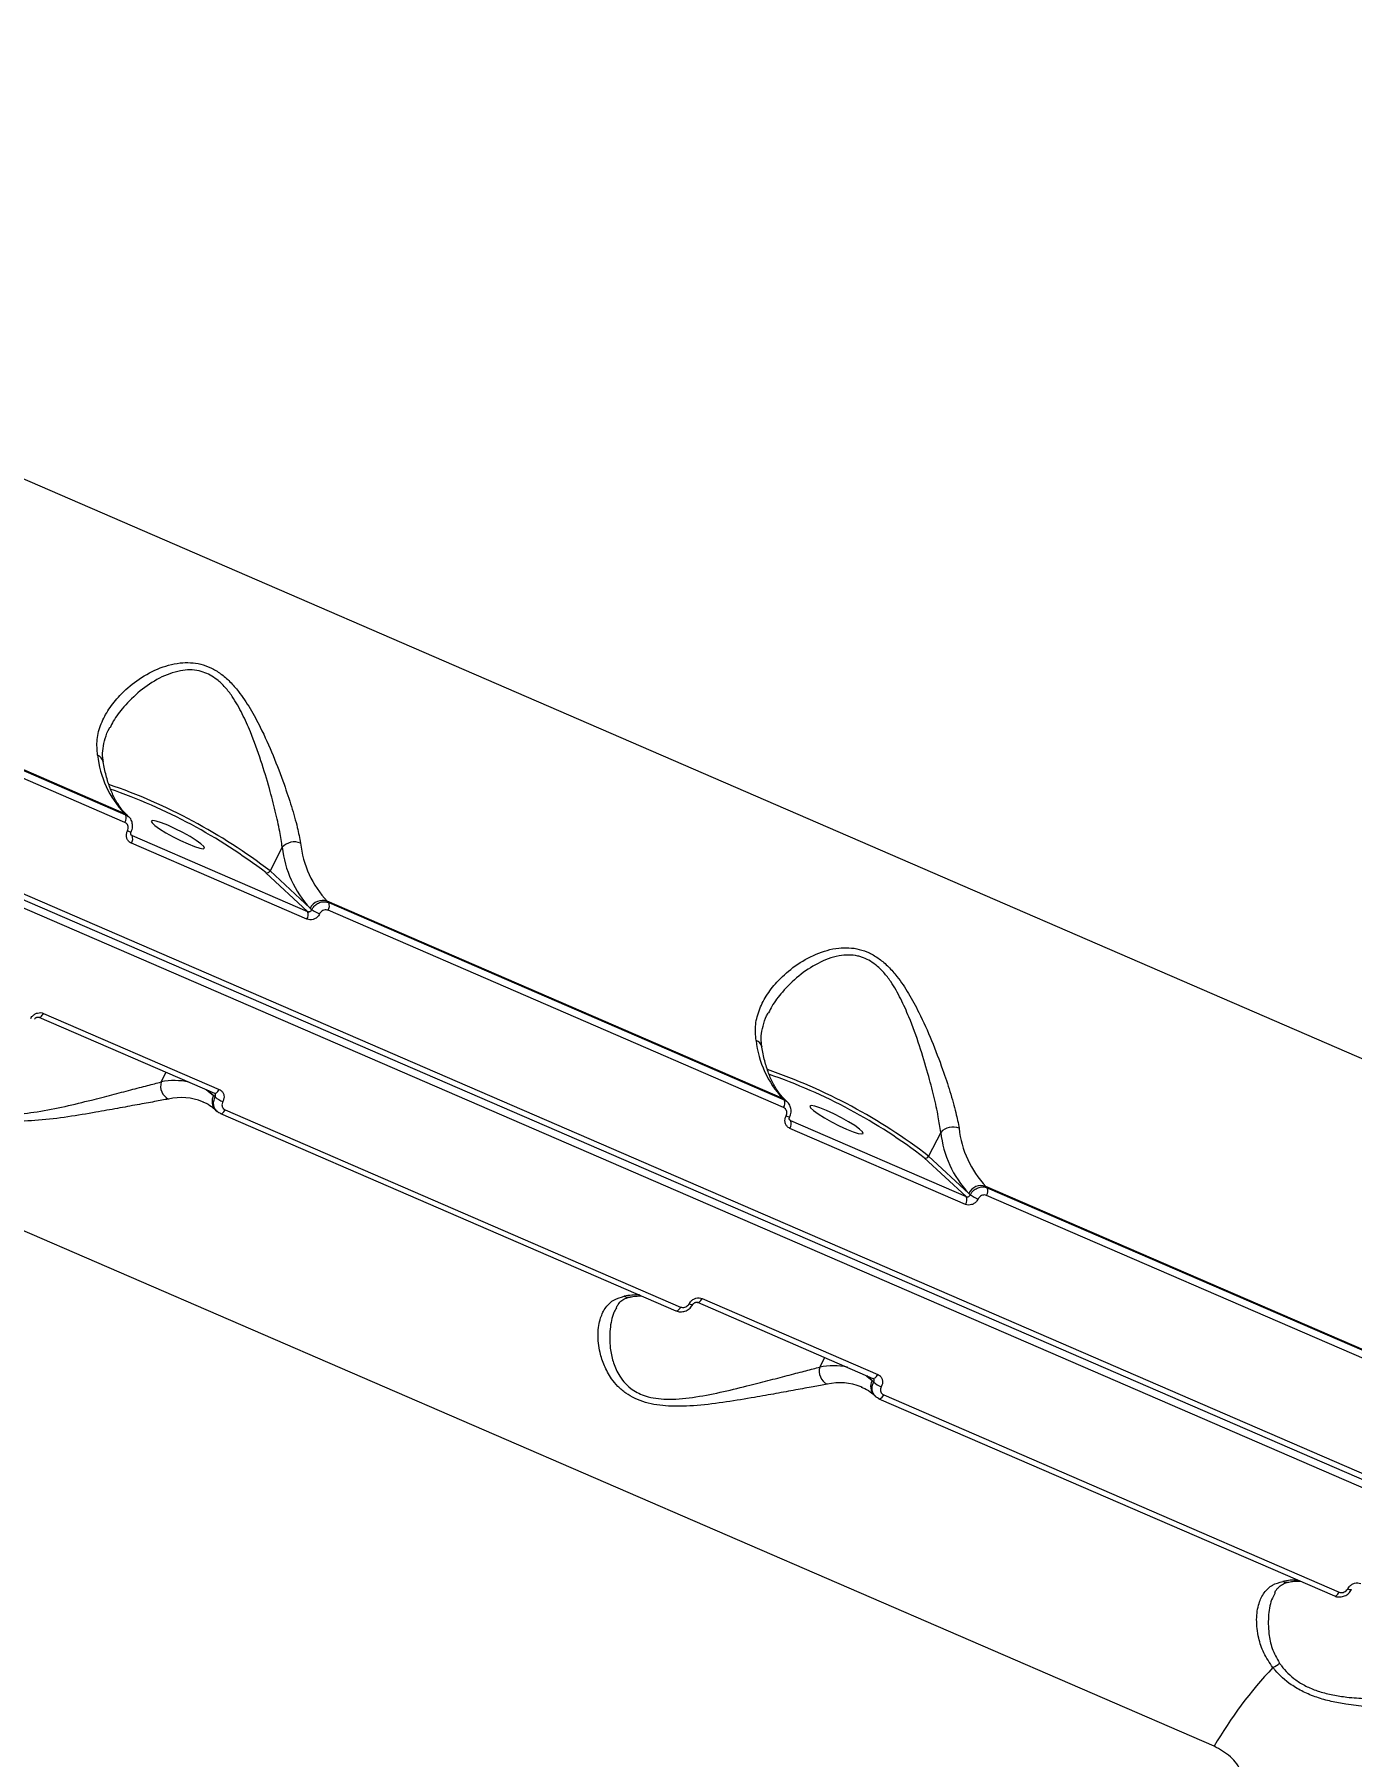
# Model space of a CAD drawing. Header units: millimetres. Extents: x -6104 to 7803, y -6013 to 4803.
# Drawn here: x 1548.4 to 1746.5, y -2313.8 to -2054.7 of the extents above; entities that cross this region are included whole.
import ezdxf

# ---------------------------------------------------------------- set-up
doc = ezdxf.new("R2010")
doc.units = ezdxf.units.MM
for name, color, linetype in [('DIKOM_ОБЪЕКТ', 7, 'Continuous'), ('DIKOM_РАЗМЕР_ЗОНА', 7, 'Continuous'), ('DIKOM_РАЗМЕР_ОБЪЕКТА', 7, 'Continuous')]:
    doc.layers.add(name, color=color, linetype=linetype)
doc.styles.add('style1', font='arial.ttf', dxfattribs={"width": 0.8})
doc.dimstyles.new('1-50', dxfattribs={"dimtxt": 300, "dimasz": 200, "dimexe": 100, "dimexo": 0, "dimgap": 100, "dimtad": 1, "dimtxsty": 'style1', "dimcen": 200, "dimclrd": 7, "dimclre": 7, "dimclrt": 7, "dimadec": 1, "dimazin": 2, "dimtfac": 1, "dimtmove": 0, "dimatfit": 2, "dimfxl": 0, "dimlwd": 25, "dimlwe": 18, "dimarcsym": 0})

# ---------------------------------------------------------------- blocks, each defined once
blk = doc.blocks.new('*D10')
at = {"layer": 'Defpoints', "color": 0, "transparency": 16777216}
for p in [(-4094.65, -224.49), (3111.63, -1726.03), (3111.63, -4948.58)]:
    blk.add_point(p, dxfattribs=at)
at = {"layer": 'DIKOM_РАЗМЕР_ОБЪЕКТА', "color": 7, "lineweight": 18, "transparency": 16777216}
for p, q in [((-4094.65, -224.49), (-4094.65, -5048.58)), ((3111.63, -1726.03), (3111.63, -5048.58))]:
    blk.add_line(p, q, dxfattribs=at)
at = {"layer": 'DIKOM_РАЗМЕР_ОБЪЕКТА', "color": 7, "lineweight": 25, "transparency": 16777216}
blk.add_line((-3894.65, -4948.58), (2911.63, -4948.58), dxfattribs=at)
at = {"layer": 'DIKOM_РАЗМЕР_ОБЪЕКТА', "color": 7, "transparency": 16777216}
for points in [[(-3894.65, -4915.24), (-3894.65, -4981.91), (-4094.65, -4948.58)], [(2911.63, -4915.24), (2911.63, -4981.91), (3111.63, -4948.58)]]:
    blk.add_solid(points, dxfattribs=at)
at = {"layer": 'DIKOM_РАЗМЕР_ОБЪЕКТА', "color": 7, "transparency": 16777216, "insert": (-134.24, -4695.4), "char_height": 300, "attachment_point": 5, "style": 'style1'}
blk.add_mtext('7200', dxfattribs=at)
blk = doc.blocks.new('*D12')
at = {"layer": 'Defpoints', "color": 0, "transparency": 16777216}
for p in [(-6103.62, -69.94), (4675.35, -1132.87), (4675.35, -5913.06)]:
    blk.add_point(p, dxfattribs=at)
at = {"layer": 'DIKOM_РАЗМЕР_ЗОНА', "color": 7, "lineweight": 18, "transparency": 16777216}
for p, q in [((-6103.62, -69.94), (-6103.62, -6013.06)), ((4675.35, -1132.87), (4675.35, -6013.06))]:
    blk.add_line(p, q, dxfattribs=at)
at = {"layer": 'DIKOM_РАЗМЕР_ЗОНА', "color": 7, "lineweight": 25, "transparency": 16777216}
blk.add_line((-5903.62, -5913.06), (4475.35, -5913.06), dxfattribs=at)
at = {"layer": 'DIKOM_РАЗМЕР_ЗОНА', "color": 7, "transparency": 16777216}
for points in [[(-5903.62, -5879.73), (-5903.62, -5946.4), (-6103.62, -5913.06)], [(4475.35, -5879.73), (4475.35, -5946.4), (4675.35, -5913.06)]]:
    blk.add_solid(points, dxfattribs=at)
at = {"layer": 'DIKOM_РАЗМЕР_ЗОНА', "color": 7, "transparency": 16777216, "insert": (271.51, -5659.89), "char_height": 300, "attachment_point": 5, "style": 'style1'}
blk.add_mtext('10800', dxfattribs=at)

msp = doc.modelspace()

# ---------------------------------------------------------------- linework, layer by layer
at = {"layer": 'DIKOM_ОБЪЕКТ', "color": 7, "linetype": 'Continuous', "lineweight": 15}
for p, q in [((1484.612, -2094.664), (1773.469, -2219.762)), ((1419.918, -2129.031), (1819.366, -2302.023)), ((1818.456, -2303.788), (1419.008, -2130.796)), ((1419.184, -2129.639), (1818.632, -2302.631)), ((1561.899, -2171.88), (1493.399, -2142.214)), ((1562.021, -2173.242), (1493.52, -2143.576)), ((1493.62, -2142.419), (1562.121, -2172.086)), ((1562.121, -2172.086), (1561.899, -2171.88)), ((1562.574, -2172.381), (1562.351, -2172.175)), ((1562.923, -2175.063), (1563.08, -2175.209)), ((1563.08, -2175.209), (1589.49, -2186.647)), ((1589.388, -2187.808), (1562.978, -2176.371)), ((1585.672, -2176.976), (1583.833, -2180.542)), ((1589.49, -2186.647), (1583.193, -2180.804)), ((1583.833, -2180.542), (1589.877, -2186.151)), ((1589.877, -2186.151), (1590.111, -2186.368)), ((1660.935, -2214.771), (1592.435, -2185.105)), ((1592.435, -2185.105), (1592.657, -2185.31)), ((1592.657, -2185.31), (1661.157, -2214.976)), ((1725.803, -2312.209), (1436.946, -2187.111)), ((1661.057, -2216.132), (1592.557, -2186.466)), ((1549.065, -2202.539), (1575.474, -2213.977)), ((1549.782, -2201.964), (1576.192, -2213.401)), ((1567.468, -2212.281), (1568.215, -2210.833)), ((1575.35, -2214.324), (1574.541, -2213.573)), ((1575.585, -2214.541), (1575.35, -2214.324)), ((1575.469, -2213.98), (1575.526, -2214.013)), ((1661.157, -2214.976), (1660.935, -2214.771)), ((1573.832, -2215.31), (1573.696, -2215.253)), ((1575.641, -2216.504), (1575.863, -2216.711)), ((1576.315, -2217.005), (1576.371, -2217.042)), ((1576.371, -2217.042), (1644.872, -2246.708)), ((1577.086, -2216.472), (1645.586, -2246.138)), ((1661.61, -2215.272), (1661.388, -2215.065)), ((1661.96, -2217.954), (1662.117, -2218.1)), ((1688.424, -2230.699), (1662.015, -2219.262)), ((1662.117, -2218.1), (1688.527, -2229.538)), ((1684.708, -2219.867), (1682.87, -2223.433)), ((1688.527, -2229.538), (1682.23, -2223.694)), ((1682.87, -2223.433), (1688.913, -2229.041)), ((1688.913, -2229.041), (1689.148, -2229.259)), ((1759.972, -2257.661), (1691.472, -2227.995)), ((1691.472, -2227.995), (1691.693, -2228.201)), ((1760.094, -2259.023), (1691.594, -2229.357)), ((1691.693, -2228.201), (1760.194, -2257.867)), ((1648.101, -2245.43), (1674.511, -2256.868)), ((1648.819, -2244.854), (1675.228, -2256.292)), ((1666.504, -2255.172), (1667.251, -2253.723)), ((1672.868, -2258.2), (1672.733, -2258.143)), ((1674.387, -2257.214), (1673.578, -2256.463)), ((1674.622, -2257.432), (1674.387, -2257.214)), ((1674.506, -2256.87), (1674.563, -2256.904)), ((1674.677, -2259.395), (1674.899, -2259.601)), ((1675.351, -2259.896), (1675.408, -2259.933)), ((1675.408, -2259.933), (1743.908, -2289.599)), ((1676.122, -2259.362), (1744.623, -2289.028))]:
    msp.add_line(p, q, dxfattribs=at)
at = {"layer": 'DIKOM_ОБЪЕКТ', "color": 7, "linetype": 'Continuous', "lineweight": 15, "flags": 128}
for points in [[(1562.351, -2172.175), (1562.204, -2172.053), (1561.899, -2171.88)], [(1568.477, -2173.682), (1567.492, -2173.286), (1566.709, -2173.035), (1566.192, -2172.951), (1565.982, -2173.039), (1566.097, -2173.293), (1566.527, -2173.692), (1567.238, -2174.204), (1568.171, -2174.788), (1569.252, -2175.395), (1570.392, -2175.977), (1571.5, -2176.487), (1572.485, -2176.884), (1573.268, -2177.134), (1573.785, -2177.219), (1573.994, -2177.13), (1573.879, -2176.876), (1573.449, -2176.477), (1572.739, -2175.965), (1571.805, -2175.382), (1570.725, -2174.775), (1569.584, -2174.192), (1568.477, -2173.682)], [(1549.064, -2202.539), (1549.08, -2202.545), (1549.167, -2202.555), (1549.264, -2202.53), (1549.369, -2202.471), (1549.477, -2202.382), (1549.584, -2202.264), (1549.687, -2202.123), (1549.782, -2201.964)], [(1574.22, -2213.433), (1574.541, -2213.656), (1575.35, -2214.324)], [(1575.474, -2213.977), (1575.49, -2213.983), (1575.577, -2213.992), (1575.674, -2213.967), (1575.779, -2213.909), (1575.887, -2213.819), (1575.994, -2213.702), (1576.097, -2213.561), (1576.192, -2213.401)], [(1661.388, -2215.065), (1661.24, -2214.944), (1660.935, -2214.771)], [(1576.371, -2217.042), (1576.387, -2217.048), (1576.473, -2217.057), (1576.57, -2217.033), (1576.674, -2216.975), (1576.781, -2216.887), (1576.888, -2216.77), (1576.991, -2216.63), (1577.086, -2216.472)], [(1667.514, -2216.573), (1666.529, -2216.177), (1665.746, -2215.926), (1665.228, -2215.842), (1665.019, -2215.93), (1665.134, -2216.184), (1665.564, -2216.583), (1666.275, -2217.095), (1667.208, -2217.678), (1668.289, -2218.286), (1669.429, -2218.868), (1670.536, -2219.378), (1671.521, -2219.774), (1672.304, -2220.025), (1672.821, -2220.109), (1673.031, -2220.021), (1672.916, -2219.767), (1672.486, -2219.368), (1671.775, -2218.856), (1670.842, -2218.273), (1669.761, -2217.665), (1668.621, -2217.083), (1667.514, -2216.573)], [(1648.1, -2245.43), (1648.117, -2245.436), (1648.204, -2245.445), (1648.301, -2245.42), (1648.406, -2245.362), (1648.514, -2245.273), (1648.621, -2245.155), (1648.724, -2245.014), (1648.819, -2244.854)], [(1644.872, -2246.708), (1644.887, -2246.714), (1644.973, -2246.724), (1645.07, -2246.699), (1645.174, -2246.641), (1645.282, -2246.553), (1645.389, -2246.436), (1645.491, -2246.296), (1645.586, -2246.138)], [(1673.257, -2256.324), (1673.577, -2256.547), (1674.387, -2257.214)], [(1674.511, -2256.868), (1674.527, -2256.874), (1674.613, -2256.883), (1674.711, -2256.858), (1674.815, -2256.8), (1674.923, -2256.71), (1675.031, -2256.593), (1675.134, -2256.451), (1675.228, -2256.292)], [(1675.408, -2259.933), (1675.423, -2259.939), (1675.51, -2259.948), (1675.606, -2259.924), (1675.71, -2259.866), (1675.818, -2259.777), (1675.925, -2259.661), (1676.028, -2259.521), (1676.122, -2259.362)], [(1743.908, -2289.599), (1743.924, -2289.605), (1744.01, -2289.614), (1744.107, -2289.59), (1744.211, -2289.532), (1744.318, -2289.443), (1744.425, -2289.327), (1744.528, -2289.187), (1744.623, -2289.028)]]:
    msp.add_lwpolyline(points, dxfattribs=at)
at = {"layer": 'DIKOM_ОБЪЕКТ', "color": 7, "linetype": 'Continuous', "lineweight": 15}
for centre, radius, start, end in [((1572.913, -2161.545), 15.104, 186.07158, 223.17813), ((1557.422, -2164.425), 1.367, 12.26785, 69.82082), ((1531.996, -2248.093), 85.148, 52.4985, 71.09308), ((1532.847, -2246.443), 82.724, 52.51162, 70.98518), ((1561.057, -2172.576), 1.171, 325.34952, 24.76148), ((1562.998, -2173.523), 1.138, 238.57607, 267.46784), ((1562.013, -2175.7), 1.175, 325.19966, 24.71166), ((1587.49, -2178.66), 2.479, 67.70882, 137.19461), ((1601.443, -2175.298), 15.86, 186.07241, 223.17621), ((1603.45, -2174.769), 15.105, 186.07236, 223.17676), ((1583.369, -2180.322), 0.513, 249.8966, 334.57983), ((1591.73, -2187.032), 2.052, 69.89633, 154.57282), ((1591.594, -2185.801), 1.171, 325.34954, 24.76146), ((1588.423, -2187.138), 1.175, 325.20903, 24.69063), ((1593.877, -2180.795), 6.727, 235.95814, 247.37884), ((1671.951, -2204.435), 15.105, 186.07255, 223.17587), ((1656.459, -2207.316), 1.367, 12.28405, 69.81143), ((1569.476, -2221.912), 9.838, 77.33501, 101.77952), ((1631.038, -2290.974), 85.137, 52.49736, 71.09445), ((1631.879, -2289.344), 82.735, 52.51292, 70.98388), ((1569.552, -2212.904), 2.176, 163.34779, 243.6274), ((1570.484, -2223.471), 8.824, 68.65504, 102.42388), ((1576.938, -2215.222), 1.824, 150.49704, 224.6664), ((1578.28, -2211.437), 4.111, 229.04344, 247.83158), ((1660.094, -2215.467), 1.171, 325.34793, 24.77479), ((1662.034, -2216.414), 1.138, 238.56045, 267.46748), ((1661.049, -2218.591), 1.176, 325.22448, 24.68685), ((1686.527, -2221.551), 2.478, 67.70155, 137.19715), ((1700.477, -2218.19), 15.858, 186.06983, 223.18001), ((1702.484, -2217.661), 15.102, 186.06922, 223.18049), ((1682.406, -2223.213), 0.513, 249.87996, 334.57817), ((1687.46, -2230.029), 1.175, 325.19065, 24.69733), ((1690.767, -2229.922), 2.052, 69.89701, 154.57401), ((1692.903, -2223.706), 6.703, 235.93411, 247.39318), ((1690.63, -2228.691), 1.171, 325.36804, 24.75468), ((1639.069, -2254.458), 10.134, 88.25296, 101.28123), ((1637.712, -2243.109), 1.544, 246.08663, 280.27028), ((1647.32, -2244.998), 0.766, 234.92767, 279.18249), ((1668.589, -2255.795), 2.176, 163.34905, 243.62614), ((1668.513, -2264.8), 9.836, 77.33252, 101.78201), ((1669.521, -2266.355), 8.817, 68.64165, 102.43706), ((1675.974, -2258.113), 1.824, 150.48114, 224.67532), ((1677.314, -2254.332), 4.106, 229.02843, 247.84126), ((1738.105, -2297.348), 10.134, 88.25257, 101.28162), ((1736.749, -2285.998), 1.545, 246.10843, 280.26522), ((1746.356, -2287.889), 0.766, 234.94133, 279.15822), ((1733.553, -2297.624), 2.951, 291.83912, 315.16305), ((1783.388, -2345.994), 66.765, 136.88513, 149.59995)]:
    msp.add_arc(centre, radius, start, end, dxfattribs=at)
for points, knots in [([(1557.894, -2163.142), (1557.831, -2162.349), (1557.703, -2160.736), (1558.36, -2158.401), (1559.534, -2156.166), (1561.304, -2153.962), (1563.729, -2151.85), (1566.786, -2150.086), (1570.096, -2149.101), (1572.911, -2149.211), (1574.963, -2149.948), (1576.448, -2150.844), (1577.838, -2152.057), (1579.346, -2153.79), (1580.884, -2156.097), (1582.629, -2159.348), (1584.347, -2163.218), (1585.882, -2167.256), (1587.09, -2170.904), (1587.955, -2173.923), (1588.281, -2175.601), (1588.43, -2176.367)], [0, 0, 0, 0, 0.054582, 0.1110313, 0.1659467, 0.2220131, 0.2890726, 0.3579614, 0.4226727, 0.4774048, 0.5047501, 0.5330993, 0.5623545, 0.5923815, 0.6398902, 0.6885853, 0.7592835, 0.8320595, 0.8901599, 0.949868, 1, 1, 1, 1]), ([(1585.672, -2176.976), (1585.56, -2176.209), (1585.317, -2174.546), (1584.646, -2171.544), (1583.712, -2167.959), (1582.493, -2163.928), (1581.13, -2160.122), (1579.688, -2156.87), (1578.418, -2154.616), (1577.112, -2152.901), (1575.7, -2151.528), (1574.312, -2150.761), (1572.92, -2150.379), (1571.767, -2150.26), (1569.698, -2150.466), (1567.075, -2151.481), (1564.202, -2153.423), (1561.932, -2155.682), (1560.453, -2157.581), (1559.937, -2158.674), (1559.783, -2159)], [0, 0, 0, 0, 0.05937982, 0.12869327, 0.19989154, 0.28410987, 0.37054327, 0.42589643, 0.48237505, 0.51522744, 0.54896319, 0.59725068, 0.6101136, 0.64024307, 0.67137437, 0.7457526, 0.82499316, 0.90641187, 0.9720983, 1, 1, 1, 1]), ([(1558.792, -2164.142), (1558.752, -2163.939), (1558.617, -2163.263), (1558.681, -2162.084), (1559.018, -2160.589), (1559.391, -2159.538), (1559.716, -2159.011), (1559.727, -2158.992)], [0, 0, 0, 0, 0.1175192, 0.3916486, 0.6860506, 0.9889065, 1, 1, 1, 1]), ([(1562.351, -2172.175), (1562.185, -2172.012), (1561.682, -2171.517), (1560.916, -2170.485), (1560.109, -2168.977), (1559.447, -2167.215), (1559.014, -2165.57), (1558.821, -2164.491), (1558.759, -2164.14)], [0, 0, 0, 0, 0.1024862, 0.3106767, 0.5124698, 0.7099278, 0.9057035, 1, 1, 1, 1]), ([(1562.404, -2174.494), (1562.445, -2174.389), (1562.526, -2174.18), (1562.516, -2173.85), (1562.406, -2173.557), (1562.227, -2173.349), (1562.079, -2173.272), (1562.021, -2173.242)], [0, 0, 0, 0, 0.2151526, 0.4301579, 0.6449668, 0.8594704, 1, 1, 1, 1]), ([(1562.121, -2172.086), (1562.243, -2172.14), (1562.409, -2172.215), (1562.522, -2172.352), (1562.552, -2172.388)], [0, 0, 0, 0, 0.7396474, 1, 1, 1, 1]), ([(1562.934, -2174.653), (1562.964, -2174.601), (1563.123, -2174.327), (1563.202, -2173.757), (1563.064, -2173.044), (1562.816, -2172.555), (1562.581, -2172.403), (1562.553, -2172.385)], [0, 0, 0, 0, 0.0710659, 0.3783728, 0.6580217, 0.9598622, 1, 1, 1, 1]), ([(1562.978, -2176.371), (1562.89, -2176.325), (1562.668, -2176.209), (1562.4, -2175.898), (1562.236, -2175.459), (1562.221, -2174.964), (1562.343, -2174.651), (1562.404, -2174.494)], [0, 0, 0, 0, 0.1406132, 0.3551112, 0.5698696, 0.7848827, 1, 1, 1, 1]), ([(1562.972, -2175.127), (1562.961, -2175.121), (1562.923, -2175.099), (1562.89, -2175.016), (1562.882, -2174.869), (1562.904, -2174.748), (1562.941, -2174.681), (1562.952, -2174.661)], [0, 0, 0, 0, 0.1445856, 0.4914284, 0.7176096, 0.9149822, 1, 1, 1, 1]), ([(1562.969, -2175.13), (1562.977, -2175.14), (1563.007, -2175.176), (1563.05, -2175.196), (1563.08, -2175.209)], [0, 0, 0, 0, 0.28474221, 1, 1, 1, 1]), ([(1590.111, -2186.368), (1590.186, -2186.241), (1590.373, -2185.92), (1590.822, -2185.507), (1591.423, -2185.219), (1592.071, -2185.128), (1592.461, -2185.25), (1592.657, -2185.31)], [0, 0, 0, 0, 0.1417142, 0.3564255, 0.570969, 0.7854587, 1, 1, 1, 1]), ([(1591.29, -2187.004), (1591.235, -2187.1), (1591.096, -2187.343), (1590.761, -2187.656), (1590.313, -2187.874), (1589.827, -2187.945), (1589.534, -2187.854), (1589.388, -2187.808)], [0, 0, 0, 0, 0.1418526, 0.3567253, 0.57133, 0.7857139, 1, 1, 1, 1]), ([(1589.49, -2186.647), (1589.539, -2186.662), (1589.636, -2186.692), (1589.796, -2186.667), (1589.942, -2186.591), (1590.05, -2186.484), (1590.094, -2186.401), (1590.111, -2186.368)], [0, 0, 0, 0, 0.2139827, 0.4281166, 0.6427855, 0.8578521, 1, 1, 1, 1]), ([(1592.557, -2186.466), (1592.459, -2186.436), (1592.264, -2186.376), (1591.941, -2186.423), (1591.642, -2186.569), (1591.419, -2186.777), (1591.326, -2186.939), (1591.29, -2187.004)], [0, 0, 0, 0, 0.2141918, 0.4285372, 0.6431463, 0.8580829, 1, 1, 1, 1]), ([(1656.931, -2206.033), (1656.868, -2205.24), (1656.74, -2203.627), (1657.397, -2201.292), (1658.571, -2199.056), (1660.34, -2196.852), (1662.765, -2194.741), (1665.823, -2192.977), (1669.133, -2191.992), (1671.948, -2192.102), (1674, -2192.838), (1675.485, -2193.735), (1676.874, -2194.947), (1678.382, -2196.681), (1679.921, -2198.988), (1681.665, -2202.239), (1683.384, -2206.109), (1684.919, -2210.147), (1686.127, -2213.795), (1686.992, -2216.814), (1687.318, -2218.492), (1687.467, -2219.258)], [0, 0, 0, 0, 0.0545831, 0.1110313, 0.1659465, 0.222013, 0.2890715, 0.3579602, 0.4226727, 0.4774033, 0.5047501, 0.5330986, 0.562354, 0.5923812, 0.6398894, 0.6885837, 0.7592834, 0.8320601, 0.8901584, 0.9498667, 1, 1, 1, 1]), ([(1684.708, -2219.867), (1684.596, -2219.1), (1684.353, -2217.437), (1683.683, -2214.435), (1682.748, -2210.85), (1681.529, -2206.819), (1680.167, -2203.012), (1678.724, -2199.761), (1677.455, -2197.507), (1676.148, -2195.792), (1674.737, -2194.419), (1673.349, -2193.651), (1671.956, -2193.27), (1670.804, -2193.15), (1668.735, -2193.357), (1666.112, -2194.371), (1663.238, -2196.314), (1660.969, -2198.573), (1659.49, -2200.471), (1658.974, -2201.564), (1658.82, -2201.89)], [0, 0, 0, 0, 0.0593786, 0.1286932, 0.1998926, 0.2841091, 0.3705427, 0.425896, 0.4823766, 0.5152291, 0.5489619, 0.5972505, 0.6101129, 0.6402426, 0.6713742, 0.7457543, 0.824995, 0.9064128, 0.9721002, 1, 1, 1, 1]), ([(1568.586, -2214.854), (1567.914, -2214.98), (1566.569, -2215.231), (1563.904, -2215.709), (1560.925, -2216.257), (1557.434, -2216.882), (1553.466, -2217.559), (1549.111, -2218.109), (1544.947, -2218.281), (1541.753, -2217.833), (1539.658, -2217.041), (1538.247, -2216.222), (1537.073, -2215.201), (1535.933, -2213.808), (1535.004, -2212.071), (1534.286, -2209.752), (1534.027, -2207.252), (1534.382, -2204.945), (1535.241, -2203.234), (1536.415, -2202.104), (1537.534, -2201.779), (1538.05, -2201.629)], [0, 0, 0, 0, 0.0554762, 0.111024, 0.1664981, 0.2220062, 0.2900235, 0.3579628, 0.422677, 0.4774071, 0.5052479, 0.5330943, 0.5627102, 0.5923755, 0.64043, 0.6885814, 0.7603257, 0.8320613, 0.8910003, 0.9498674, 1, 1, 1, 1]), ([(1547.843, -2202.734), (1547.901, -2202.64), (1548.047, -2202.404), (1548.392, -2202.101), (1548.85, -2201.891), (1549.341, -2201.826), (1549.635, -2201.918), (1549.782, -2201.964)], [0, 0, 0, 0, 0.14185587, 0.35672835, 0.57133863, 0.78574531, 1, 1, 1, 1]), ([(1536.919, -2203.359), (1536.781, -2203.594), (1536.254, -2204.496), (1535.859, -2206.55), (1535.851, -2209.074), (1536.315, -2211.418), (1537.026, -2213.145), (1537.971, -2214.519), (1539.155, -2215.678), (1540.488, -2216.397), (1541.953, -2216.842), (1543.22, -2217.063), (1545.626, -2217.171), (1548.965, -2216.805), (1553.038, -2215.988), (1556.78, -2215.059), (1560.088, -2214.21), (1562.93, -2213.466), (1565.492, -2212.806), (1566.809, -2212.456), (1567.468, -2212.281)], [0, 0, 0, 0, 0.0301468, 0.1153776, 0.2006076, 0.2565333, 0.3123197, 0.3456158, 0.3788284, 0.42706, 0.4399082, 0.4704689, 0.5010947, 0.5753866, 0.6555759, 0.7358743, 0.8020749, 0.8682379, 0.9341623, 1, 1, 1, 1]), ([(1548.41, -2202.864), (1548.423, -2202.837), (1548.461, -2202.765), (1548.566, -2202.658), (1548.703, -2202.568), (1548.845, -2202.52), (1548.969, -2202.512), (1549.039, -2202.526), (1549.06, -2202.538), (1549.064, -2202.54)], [0, 0, 0, 0, 0.0994106, 0.2665478, 0.4282009, 0.5937371, 0.7683394, 0.9627583, 1, 1, 1, 1]), ([(1657.829, -2207.032), (1657.788, -2206.83), (1657.653, -2206.154), (1657.718, -2204.975), (1658.055, -2203.48), (1658.428, -2202.428), (1658.752, -2201.902), (1658.764, -2201.883)], [0, 0, 0, 0, 0.1175113, 0.3916427, 0.6860481, 0.9889136, 1, 1, 1, 1]), ([(1661.388, -2215.065), (1661.222, -2214.902), (1660.719, -2214.408), (1659.952, -2213.375), (1659.146, -2211.867), (1658.484, -2210.106), (1658.051, -2208.46), (1657.858, -2207.381), (1657.796, -2207.031)], [0, 0, 0, 0, 0.102487, 0.3106799, 0.5124696, 0.709931, 0.9057075, 1, 1, 1, 1]), ([(1575.879, -2216.697), (1575.771, -2216.591), (1575.52, -2216.346), (1575.341, -2215.799), (1575.328, -2215.156), (1575.499, -2214.746), (1575.585, -2214.541)], [0, 0, 0, 0, 0.2009927, 0.4673553, 0.7336831, 1, 1, 1, 1]), ([(1575.585, -2214.541), (1575.608, -2214.492), (1575.655, -2214.393), (1575.656, -2214.236), (1575.614, -2214.102), (1575.552, -2214.041), (1575.525, -2214.014)], [0, 0, 0, 0, 0.2659856, 0.5314721, 0.7964729, 1, 1, 1, 1]), ([(1576.192, -2213.401), (1576.279, -2213.447), (1576.501, -2213.562), (1576.765, -2213.869), (1576.921, -2214.301), (1576.924, -2214.786), (1576.794, -2215.091), (1576.729, -2215.244)], [0, 0, 0, 0, 0.1405721, 0.3550919, 0.5698611, 0.7848454, 1, 1, 1, 1]), ([(1573.71, -2215.297), (1573.884, -2215.359), (1574.454, -2215.563), (1575.076, -2216.004), (1575.528, -2216.405), (1575.641, -2216.504)], [0, 0, 0, 0, 0.24803976, 0.81243497, 1, 1, 1, 1]), ([(1576.315, -2217.005), (1576.192, -2216.95), (1576.024, -2216.874), (1575.91, -2216.735), (1575.879, -2216.697)], [0, 0, 0, 0, 0.7280339, 1, 1, 1, 1]), ([(1576.729, -2215.244), (1576.685, -2215.346), (1576.598, -2215.549), (1576.6, -2215.872), (1576.704, -2216.16), (1576.88, -2216.364), (1577.027, -2216.441), (1577.086, -2216.472)], [0, 0, 0, 0, 0.21509481, 0.4301573, 0.64495596, 0.85947923, 1, 1, 1, 1]), ([(1661.441, -2217.385), (1661.481, -2217.28), (1661.563, -2217.071), (1661.552, -2216.741), (1661.443, -2216.448), (1661.264, -2216.24), (1661.116, -2216.163), (1661.057, -2216.132)], [0, 0, 0, 0, 0.2151161, 0.430135, 0.6449972, 0.8594622, 1, 1, 1, 1]), ([(1661.157, -2214.976), (1661.28, -2215.031), (1661.446, -2215.105), (1661.559, -2215.243), (1661.589, -2215.279)], [0, 0, 0, 0, 0.739568, 1, 1, 1, 1]), ([(1662.015, -2219.262), (1661.927, -2219.216), (1661.705, -2219.1), (1661.436, -2218.789), (1661.272, -2218.349), (1661.258, -2217.855), (1661.38, -2217.541), (1661.441, -2217.385)], [0, 0, 0, 0, 0.140634, 0.3551176, 0.5698544, 0.7848579, 1, 1, 1, 1]), ([(1661.97, -2217.543), (1662, -2217.492), (1662.16, -2217.218), (1662.239, -2216.648), (1662.101, -2215.935), (1661.852, -2215.446), (1661.618, -2215.294), (1661.59, -2215.276)], [0, 0, 0, 0, 0.0710453, 0.3783696, 0.6580254, 0.9599007, 1, 1, 1, 1]), ([(1662.008, -2218.018), (1661.997, -2218.011), (1661.96, -2217.99), (1661.926, -2217.907), (1661.919, -2217.76), (1661.941, -2217.639), (1661.977, -2217.572), (1661.988, -2217.552)], [0, 0, 0, 0, 0.1446359, 0.4914987, 0.7175855, 0.9151047, 1, 1, 1, 1]), ([(1662.005, -2218.02), (1662.014, -2218.031), (1662.044, -2218.067), (1662.086, -2218.086), (1662.117, -2218.1)], [0, 0, 0, 0, 0.28474221, 1, 1, 1, 1]), ([(1690.326, -2229.894), (1690.271, -2229.991), (1690.133, -2230.234), (1689.798, -2230.546), (1689.349, -2230.765), (1688.864, -2230.835), (1688.571, -2230.745), (1688.424, -2230.699)], [0, 0, 0, 0, 0.1417952, 0.3567352, 0.571311, 0.7857302, 1, 1, 1, 1]), ([(1688.527, -2229.538), (1688.576, -2229.553), (1688.673, -2229.583), (1688.833, -2229.558), (1688.979, -2229.482), (1689.087, -2229.375), (1689.131, -2229.292), (1689.148, -2229.259)], [0, 0, 0, 0, 0.213915, 0.428139, 0.6427703, 0.8578009, 1, 1, 1, 1]), ([(1689.148, -2229.259), (1689.222, -2229.131), (1689.409, -2228.81), (1689.859, -2228.398), (1690.459, -2228.11), (1691.108, -2228.019), (1691.498, -2228.14), (1691.693, -2228.201)], [0, 0, 0, 0, 0.1416824, 0.3564093, 0.5709343, 0.7854783, 1, 1, 1, 1]), ([(1691.594, -2229.357), (1691.496, -2229.327), (1691.301, -2229.266), (1690.977, -2229.313), (1690.679, -2229.459), (1690.456, -2229.668), (1690.363, -2229.83), (1690.326, -2229.894)], [0, 0, 0, 0, 0.21419235, 0.42855058, 0.64315815, 0.85804283, 1, 1, 1, 1]), ([(1667.623, -2257.745), (1666.95, -2257.87), (1665.605, -2258.122), (1662.94, -2258.6), (1659.961, -2259.148), (1656.471, -2259.773), (1652.503, -2260.45), (1648.148, -2260.999), (1643.983, -2261.172), (1640.79, -2260.723), (1638.695, -2259.932), (1637.284, -2259.113), (1636.109, -2258.091), (1634.97, -2256.699), (1634.041, -2254.962), (1633.322, -2252.643), (1633.064, -2250.143), (1633.419, -2247.836), (1634.278, -2246.124), (1635.451, -2244.994), (1636.571, -2244.669), (1637.086, -2244.52)], [0, 0, 0, 0, 0.055476, 0.111025, 0.1664976, 0.2220059, 0.2900232, 0.357964, 0.4226764, 0.4774067, 0.5052469, 0.5330934, 0.5627093, 0.5923746, 0.6404296, 0.6885807, 0.7603262, 0.8320619, 0.8909998, 0.9498664, 1, 1, 1, 1]), ([(1635.922, -2246.231), (1636.008, -2246.058), (1636.241, -2245.591), (1636.731, -2245.143), (1637.287, -2244.794), (1637.806, -2244.681), (1638.012, -2244.636)], [0, 0, 0, 0, 0.1889097, 0.5106442, 0.8060934, 1, 1, 1, 1]), ([(1637.996, -2244.626), (1638.261, -2244.579), (1638.874, -2244.471), (1639.423, -2244.479), (1639.734, -2244.483)], [0, 0, 0, 0, 0.4317345, 1, 1, 1, 1]), ([(1644.88, -2246.691), (1644.934, -2246.72), (1645.187, -2246.856), (1645.732, -2246.891), (1646.426, -2246.735), (1647.053, -2246.344), (1647.307, -2245.94), (1647.429, -2245.746)], [0, 0, 0, 0, 0.0627992, 0.2918686, 0.5280553, 0.77426, 1, 1, 1, 1]), ([(1645.586, -2246.138), (1645.684, -2246.168), (1645.88, -2246.229), (1646.208, -2246.187), (1646.513, -2246.047), (1646.744, -2245.845), (1646.841, -2245.687), (1646.88, -2245.625)], [0, 0, 0, 0, 0.2142002, 0.4285537, 0.6431498, 0.8580922, 1, 1, 1, 1]), ([(1646.88, -2245.625), (1646.938, -2245.531), (1647.083, -2245.295), (1647.429, -2244.992), (1647.886, -2244.782), (1648.378, -2244.717), (1648.672, -2244.808), (1648.819, -2244.854)], [0, 0, 0, 0, 0.1418422, 0.3567145, 0.5713257, 0.7856897, 1, 1, 1, 1]), ([(1647.446, -2245.755), (1647.46, -2245.728), (1647.497, -2245.656), (1647.602, -2245.549), (1647.74, -2245.459), (1647.881, -2245.41), (1648.005, -2245.403), (1648.075, -2245.417), (1648.097, -2245.429), (1648.1, -2245.431)], [0, 0, 0, 0, 0.0995029, 0.2664695, 0.4282149, 0.5937884, 0.7683784, 0.9627918, 1, 1, 1, 1]), ([(1635.956, -2246.249), (1635.818, -2246.485), (1635.291, -2247.386), (1634.896, -2249.44), (1634.888, -2251.964), (1635.352, -2254.308), (1636.062, -2256.035), (1637.008, -2257.409), (1638.192, -2258.569), (1639.525, -2259.288), (1640.99, -2259.732), (1642.257, -2259.954), (1644.662, -2260.062), (1648.001, -2259.695), (1652.074, -2258.879), (1655.816, -2257.95), (1659.125, -2257.101), (1661.967, -2256.356), (1664.528, -2255.697), (1665.846, -2255.347), (1666.504, -2255.172)], [0, 0, 0, 0, 0.0301461, 0.115378, 0.2006067, 0.256532, 0.312319, 0.345614, 0.3788279, 0.4270605, 0.439908, 0.470467, 0.5010928, 0.5753871, 0.6555739, 0.7358722, 0.8020752, 0.8682381, 0.9341623, 1, 1, 1, 1]), ([(1672.747, -2258.187), (1672.921, -2258.25), (1673.491, -2258.453), (1674.113, -2258.895), (1674.565, -2259.295), (1674.677, -2259.395)], [0, 0, 0, 0, 0.2480394, 0.8124363, 1, 1, 1, 1]), ([(1674.916, -2259.588), (1674.808, -2259.482), (1674.557, -2259.236), (1674.378, -2258.69), (1674.365, -2258.047), (1674.536, -2257.637), (1674.622, -2257.432)], [0, 0, 0, 0, 0.20099166, 0.46730818, 0.73367421, 1, 1, 1, 1]), ([(1674.622, -2257.432), (1674.645, -2257.383), (1674.691, -2257.283), (1674.693, -2257.127), (1674.651, -2256.993), (1674.588, -2256.931), (1674.561, -2256.905)], [0, 0, 0, 0, 0.26569878, 0.53137002, 0.79622415, 1, 1, 1, 1]), ([(1675.228, -2256.292), (1675.316, -2256.337), (1675.537, -2256.453), (1675.802, -2256.76), (1675.957, -2257.192), (1675.961, -2257.676), (1675.831, -2257.982), (1675.765, -2258.135)], [0, 0, 0, 0, 0.1405964, 0.3550848, 0.5698406, 0.7848734, 1, 1, 1, 1]), ([(1675.765, -2258.135), (1675.722, -2258.236), (1675.635, -2258.44), (1675.637, -2258.763), (1675.741, -2259.05), (1675.917, -2259.255), (1676.064, -2259.332), (1676.122, -2259.362)], [0, 0, 0, 0, 0.2151846, 0.4302427, 0.6450603, 0.8595792, 1, 1, 1, 1]), ([(1675.351, -2259.896), (1675.229, -2259.841), (1675.06, -2259.765), (1674.947, -2259.626), (1674.916, -2259.588)], [0, 0, 0, 0, 0.7280309, 1, 1, 1, 1]), ([(1734.651, -2300.363), (1734.154, -2299.64), (1733.16, -2298.192), (1732.396, -2295.681), (1732.095, -2293.104), (1732.44, -2290.784), (1733.284, -2289.055), (1734.458, -2287.898), (1735.594, -2287.566), (1736.123, -2287.411)], [0, 0, 0, 0, 0.1281517, 0.2567383, 0.4268138, 0.5968768, 0.7373086, 0.8775689, 1, 1, 1, 1]), ([(1734.994, -2289.144), (1734.847, -2289.398), (1734.318, -2290.312), (1733.929, -2292.388), (1733.94, -2294.979), (1734.434, -2297.516), (1735.238, -2298.968), (1735.645, -2299.705)], [0, 0, 0, 0, 0.0987501, 0.3550359, 0.618038, 0.8063462, 1, 1, 1, 1]), ([(1734.948, -2289.089), (1734.949, -2289.085), (1735.072, -2288.752), (1735.447, -2288.332), (1736.018, -2287.856), (1736.55, -2287.6), (1736.964, -2287.543), (1737.054, -2287.531)], [0, 0, 0, 0, 0.0036896, 0.3183878, 0.6478585, 0.9236044, 1, 1, 1, 1]), ([(1737.033, -2287.517), (1737.297, -2287.47), (1737.911, -2287.362), (1738.459, -2287.37), (1738.771, -2287.374)], [0, 0, 0, 0, 0.4317222, 1, 1, 1, 1]), ([(1743.917, -2289.581), (1743.971, -2289.611), (1744.224, -2289.747), (1744.768, -2289.782), (1745.463, -2289.626), (1746.089, -2289.235), (1746.344, -2288.83), (1746.465, -2288.637)], [0, 0, 0, 0, 0.0627835, 0.2918924, 0.5280769, 0.7743095, 1, 1, 1, 1]), ([(1744.623, -2289.028), (1744.721, -2289.059), (1744.917, -2289.12), (1745.244, -2289.077), (1745.55, -2288.938), (1745.78, -2288.736), (1745.878, -2288.578), (1745.916, -2288.516)], [0, 0, 0, 0, 0.21427, 0.4285533, 0.64312, 0.8580076, 1, 1, 1, 1]), ([(1745.916, -2288.516), (1745.974, -2288.422), (1746.12, -2288.185), (1746.466, -2287.882), (1746.923, -2287.672), (1747.415, -2287.608), (1747.708, -2287.699), (1747.855, -2287.745)], [0, 0, 0, 0, 0.1418553, 0.356688, 0.5713427, 0.7857473, 1, 1, 1, 1]), ([(1735.645, -2299.705), (1735.745, -2299.845), (1736.383, -2300.741), (1737.615, -2301.992), (1739.572, -2303.18), (1740.826, -2303.708), (1742.191, -2304.159), (1743.676, -2304.527), (1746.043, -2304.879), (1748.679, -2305.053), (1751.745, -2305.051), (1754.879, -2304.879), (1757.946, -2304.525), (1760.669, -2304.047), (1762.086, -2303.609), (1762.794, -2303.39)], [0, 0, 0, 0, 0.0201023, 0.1287308, 0.1863616, 0.2439938, 0.2548525, 0.3176653, 0.3805824, 0.4675436, 0.5546296, 0.6653715, 0.7761632, 0.8880899, 1, 1, 1, 1]), ([(1763.287, -2305.453), (1762.568, -2305.623), (1761.129, -2305.963), (1758.326, -2306.274), (1755.149, -2306.448), (1751.884, -2306.445), (1748.681, -2306.279), (1745.909, -2305.965), (1743.413, -2305.491), (1741.229, -2304.883), (1739.187, -2304.042), (1736.939, -2302.733), (1735.508, -2301.416), (1734.766, -2300.504), (1734.651, -2300.363)], [0, 0, 0, 0, 0.11010375, 0.22021824, 0.32928961, 0.43830946, 0.52496015, 0.61151748, 0.67533866, 0.73909494, 0.80399441, 0.86888872, 0.97973073, 1, 1, 1, 1]), ([(1544.662, -2564.298), (1545.079, -2564.31), (1547.286, -2564.371), (1551.381, -2564.191), (1556.945, -2563.745), (1562.609, -2562.979), (1568.358, -2561.924), (1574.19, -2560.573), (1580.1, -2558.929), (1586.083, -2556.993), (1592.135, -2554.767), (1598.251, -2552.252), (1604.426, -2549.45), (1610.656, -2546.363), (1616.936, -2542.994), (1623.261, -2539.346), (1629.626, -2535.421), (1636.026, -2531.223), (1642.457, -2526.753), (1648.914, -2522.018), (1655.392, -2517.019), (1661.887, -2511.76), (1668.392, -2506.246), (1674.904, -2500.481), (1681.418, -2494.469), (1687.929, -2488.214), (1694.432, -2481.722), (1700.922, -2474.998), (1707.395, -2468.045), (1713.844, -2460.871), (1720.267, -2453.479), (1726.658, -2445.876), (1733.012, -2438.067), (1739.323, -2430.058), (1745.589, -2421.856), (1751.804, -2413.466), (1757.964, -2404.894), (1764.063, -2396.148), (1770.097, -2387.234), (1776.062, -2378.157), (1781.954, -2368.926), (1787.767, -2359.547), (1793.498, -2350.028), (1799.141, -2340.374), (1804.695, -2330.595), (1810.151, -2320.695), (1814.919, -2311.8), (1817.841, -2306.181), (1819.01, -2303.934)], [0, 0, 0, 0, 0.0051792, 0.02739, 0.049613, 0.0718476, 0.0940928, 0.1163476, 0.1386106, 0.1608803, 0.1831557, 0.2054353, 0.2277182, 0.2500034, 0.2722902, 0.2945781, 0.3168661, 0.3391542, 0.3614417, 0.3837286, 0.4060146, 0.4283, 0.450584, 0.4728671, 0.4951491, 0.5174301, 0.5397101, 0.5619887, 0.5842667, 0.6065438, 0.6288198, 0.6510946, 0.6733692, 0.6956425, 0.7179153, 0.7401874, 0.7624589, 0.7847299, 0.8070003, 0.82927, 0.8515394, 0.8738083, 0.8960771, 0.9183452, 0.9406131, 0.9628808, 0.9851481, 1, 1, 1, 1]), ([(1730.6, -2320.291), (1730.642, -2319.763), (1730.759, -2318.284), (1730.071, -2315.96), (1728.397, -2313.637), (1726.673, -2312.688), (1725.803, -2312.209)], [0, 0, 0, 0, 0.1529673, 0.4283759, 0.7114416, 1, 1, 1, 1])]:
    msp.add_open_spline(points, degree=3, knots=knots, dxfattribs=at)

# ---------------------------------------------------------------- dimensions: what is measured, and where the dimension line sits
at = {"layer": 'DIKOM_РАЗМЕР_ЗОНА'}
dim = msp.add_linear_dim(base=(4675.352, -5913.064), p1=(-6103.623, -69.942), p2=(4675.352, -1132.872), text='10800', dimstyle='1-50', dxfattribs=at)
dim.commit()
dim.dimension.update_dxf_attribs({"geometry": '*D12', "text_midpoint": (271.508, -5913.064), "dimtype": 160})
at = {"layer": 'DIKOM_РАЗМЕР_ОБЪЕКТА'}
dim = msp.add_linear_dim(base=(3111.629, -4948.576), p1=(-4094.654, -224.488), p2=(3111.629, -1726.033), text='7200', dimstyle='1-50', dxfattribs=at)
dim.commit()
dim.dimension.update_dxf_attribs({"geometry": '*D10', "text_midpoint": (-134.242, -4948.576), "dimtype": 160})

doc.saveas('drawing.dxf')
